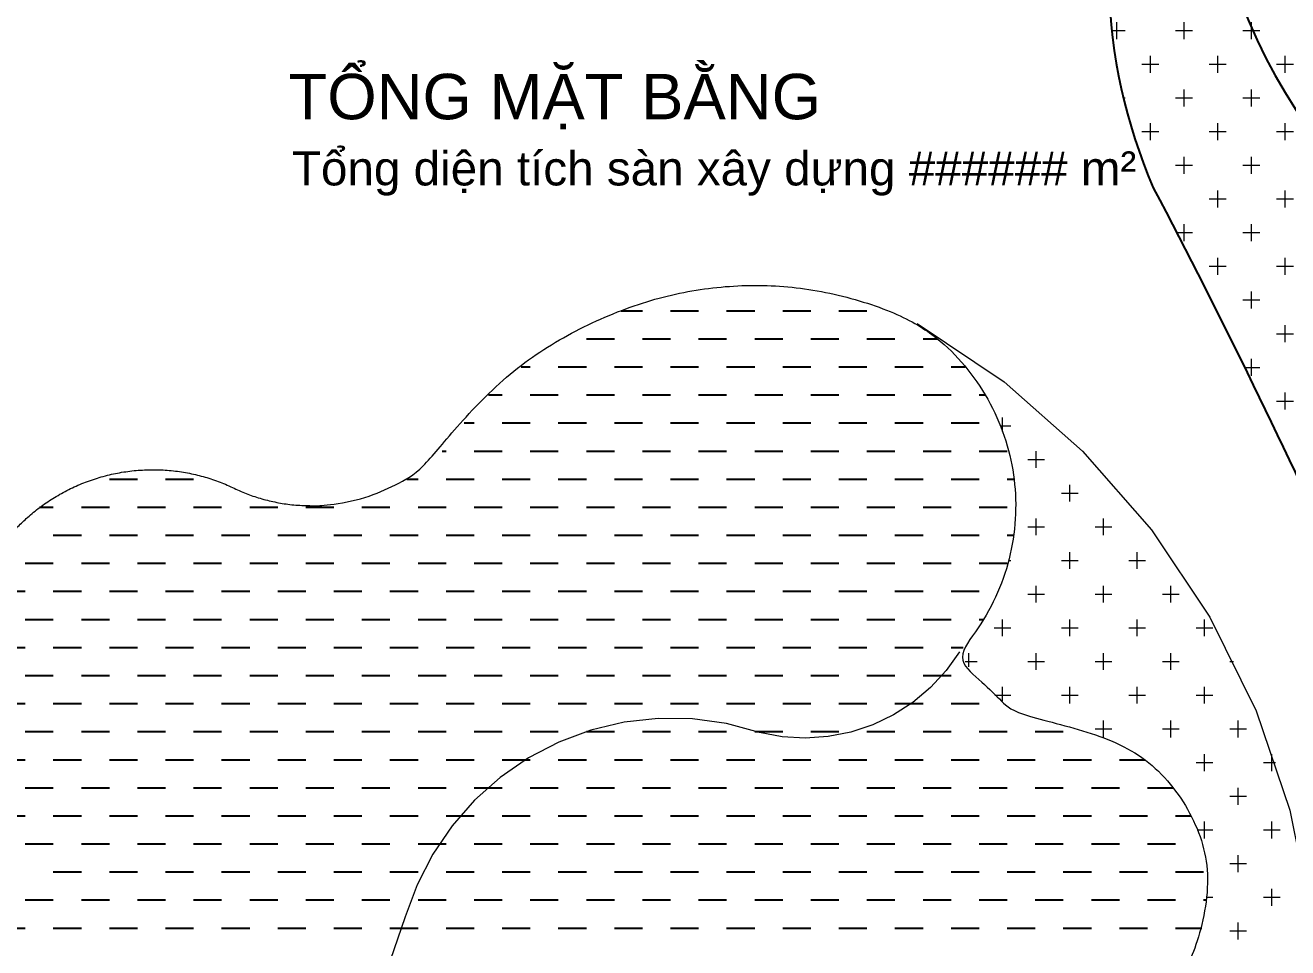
# Model space of a CAD drawing. Header units: millimetres. Extents: x -1030105 to 906887, y -616134 to 1220667.
# Drawn here: x 722638 to 750417, y -147520 to -127226 of the extents above; entities that cross this region are included whole.
import ezdxf

# ---------------------------------------------------------------- set-up
doc = ezdxf.new("R2010")
doc.units = ezdxf.units.MM
doc.header["$MEASUREMENT"] = 0
doc.layers.add('A-DG-Giao thong', color=1, linetype='Continuous')
doc.layers.add('MASTER PLAN - ZONE B$0$DA-GRNL-PATT', color=8, linetype='Continuous')
doc.layers.add('MASTER PLAN - ZONE B$0$_ QH Giao thông', color=7, linetype='Continuous', true_color=0x6c6565)
doc.layers.add('MASTER PLAN - ZONE B$0$GRASS', color=95, linetype='Continuous', lineweight=0, transparency=0.6)
doc.layers.add('MASTER PLAN - ZONE B$0$HACHT', color=7, linetype='Continuous', lineweight=9, true_color=0x636363)
doc.styles.add('NPH STANDARD', font='arial.ttf')

msp = doc.modelspace()

# ---------------------------------------------------------------- hatches: boundary and pattern name
at = {"layer": 'MASTER PLAN - ZONE B$0$GRASS', "extrusion": (9.257253947727242e-09, -7.633197215218342e-12, 1)}
h = msp.add_hatch(dxfattribs=at)
h.set_pattern_fill('CROSS', color=256, scale=2963.102968239727, angle=7.4085334865732e-12)
h.set_pattern_definition([(7.41993518739654e-12, (653869.9820516107, -174013.6636570747), (740.7757420598357, 740.7757420600271), [370.3878710299657, -1111.163613089897]), (90.00000000004428, (654055.1759871258, -174198.8575925897), (-740.775742060027, 740.7757420598357), [370.3878710299657, -1111.163613089897])])
edge = h.paths.add_edge_path()
edge.add_arc((730835.1439280544, -115156.4430836568), 17715.00000000009, 337.70204665045435, 359.29795334963427, ccw=False)
edge.add_arc((758439.7191317276, -126049.4861986287), 11964.99999999994, 159.5954111212586, 203.4045888788297)
edge.add_arc((605845.8409180361, -205282.2125272873), 160005.0000000003, 24.258366889437013, 27.741633110653027, ccw=False)
edge.add_arc((726118.3039797591, -150664.1213740183), 27915.00000000001, 7.524165959193681, 23.475834040894597, ccw=False)
edge.add_arc((762645.158898428, -147231.0432582882), 8854.999999999944, 157.4380994070755, 178.5619005930096, ccw=False)
edge.add_arc((781759.1794645314, -155072.7500409427), 29514.99999999983, 151.3830207611435, 157.6169792389471, ccw=False)
edge.add_line((755849.7000001739, -140936.4811242155), (755849.7000001541, -115373.4999998347))
edge.add_line((755849.7000001541, -115373.4999998347), (748548.8141094465, -115373.4999998403))

# ---------------------------------------------------------------- linework, layer by layer
at = {"layer": 'A-DG-Giao thong'}
msp.add_lwpolyline([(748530, -104350), (748530, -122439.0393214262, 0.2822720258799891), (755814.7238144284, -133656.5302943302)], format="xyb", dxfattribs=at)
at = {"layer": 'MASTER PLAN - ZONE B$0$_ QH Giao thông', "color": 140, "linetype": 'Continuous', "true_color": 0x14b1eb}
for p, q in [((735752.378758038, -133505.7585325512), (736218.8284203844, -133505.7585325512)), ((736836.1415387677, -133505.7585325512), (737453.454657151, -133505.7585325512)), ((738070.7677755343, -133505.7585325512), (738688.0808939176, -133505.7585325512)), ((739305.3940123009, -133505.7585325512), (739922.7071306842, -133505.7585325512)), ((740540.0202490675, -133505.7585325512), (741157.3333674507, -133505.7585325512)), ((734984.2021836181, -134123.0716506936), (735601.5153020014, -134123.0716506936)), ((736218.8284203847, -134123.0716506936), (736836.141538768, -134123.0716506936)), ((737453.4546571512, -134123.0716506936), (738070.7677755345, -134123.0716506936)), ((738688.0808939178, -134123.0716506936), (739305.3940123011, -134123.0716506936)), ((739922.7071306844, -134123.0716506936), (740540.0202490677, -134123.0716506936)), ((741157.333367451, -134123.0716506936), (741774.6464858343, -134123.0716506936)), ((742391.9596042176, -134123.0716506936), (742705.0217661402, -134123.0716506936)), ((733551.3971795023, -134740.384768836), (733749.5759468519, -134740.384768836)), ((734366.8890652352, -134740.384768836), (734984.2021836184, -134740.384768836)), ((735601.5153020017, -134740.384768836), (736218.828420385, -134740.384768836)), ((736836.1415387683, -134740.384768836), (737453.4546571516, -134740.384768836)), ((738070.7677755349, -134740.384768836), (738688.0808939182, -134740.384768836)), ((739305.3940123015, -134740.384768836), (739922.7071306848, -134740.384768836)), ((740540.020249068, -134740.384768836), (741157.3333674513, -134740.384768836)), ((741774.6464858346, -134740.384768836), (742391.9596042179, -134740.384768836)), ((743009.2727226012, -134740.384768836), (743321.1583537306, -134740.384768836)), ((732832.3457390364, -135357.6978869785), (733132.2628284689, -135357.6978869785)), ((733749.5759468522, -135357.6978869785), (734366.8890652355, -135357.6978869785)), ((734984.2021836188, -135357.6978869785), (735601.5153020021, -135357.6978869785)), ((736218.8284203854, -135357.6978869785), (736836.1415387687, -135357.6978869785)), ((737453.454657152, -135357.6978869785), (738070.7677755352, -135357.6978869785)), ((738688.0808939185, -135357.6978869785), (739305.3940123018, -135357.6978869785)), ((739922.7071306851, -135357.6978869785), (740540.0202490684, -135357.6978869785)), ((741157.3333674517, -135357.6978869785), (741774.646485835, -135357.6978869785)), ((742391.9596042183, -135357.6978869785), (743009.2727226015, -135357.6978869785)), ((743626.5858409848, -135357.6978869785), (743756.2961467354, -135357.6978869785)), ((732296.7932786942, -135975.0110051208), (732514.949710086, -135975.0110051208)), ((733132.2628284693, -135975.0110051208), (733749.5759468526, -135975.0110051208)), ((734366.8890652359, -135975.0110051208), (734984.2021836191, -135975.0110051208)), ((735601.5153020024, -135975.0110051208), (736218.8284203857, -135975.0110051208)), ((736836.141538769, -135975.0110051208), (737453.4546571523, -135975.0110051208)), ((738070.7677755356, -135975.0110051208), (738688.0808939189, -135975.0110051208)), ((739305.3940123022, -135975.0110051208), (739922.7071306854, -135975.0110051208)), ((740540.0202490687, -135975.0110051208), (741157.333367452, -135975.0110051208)), ((741774.6464858353, -135975.0110051208), (742391.9596042186, -135975.0110051208)), ((743009.2727226019, -135975.0110051208), (743626.5858409852, -135975.0110051208)), ((731809.7501422169, -136592.3241232633), (731897.6365917029, -136592.3241232633)), ((732514.9497100862, -136592.3241232633), (733132.2628284695, -136592.3241232633)), ((733749.5759468528, -136592.3241232633), (734366.8890652361, -136592.3241232633)), ((734984.2021836194, -136592.3241232633), (735601.5153020027, -136592.3241232633)), ((736218.828420386, -136592.3241232633), (736836.1415387692, -136592.3241232633)), ((737453.4546571525, -136592.3241232633), (738070.7677755358, -136592.3241232633)), ((738688.0808939191, -136592.3241232633), (739305.3940123024, -136592.3241232633)), ((739922.7071306857, -136592.3241232633), (740540.020249069, -136592.3241232633)), ((741157.3333674523, -136592.3241232633), (741774.6464858355, -136592.3241232633)), ((742391.9596042188, -136592.3241232633), (743009.2727226021, -136592.3241232633)), ((743626.5858409854, -136592.3241232633), (744243.8989593687, -136592.3241232633)), ((724489.8791711038, -137209.6372414057), (725107.1922894871, -137209.6372414057)), ((725724.5054078704, -137209.6372414057), (726341.8185262537, -137209.6372414057)), ((731035.9972843645, -137209.6372414057), (731280.32347332, -137209.6372414057)), ((731897.6365917033, -137209.6372414057), (732514.9497100866, -137209.6372414057)), ((733132.2628284699, -137209.6372414057), (733749.5759468531, -137209.6372414057)), ((734366.8890652364, -137209.6372414057), (734984.2021836197, -137209.6372414057)), ((735601.515302003, -137209.6372414057), (736218.8284203863, -137209.6372414057)), ((736836.1415387696, -137209.6372414057), (737453.4546571529, -137209.6372414057)), ((738070.7677755362, -137209.6372414057), (738688.0808939195, -137209.6372414057)), ((739305.3940123027, -137209.6372414057), (739922.707130686, -137209.6372414057)), ((740540.0202490693, -137209.6372414057), (741157.3333674526, -137209.6372414057)), ((741774.6464858359, -137209.6372414057), (742391.9596042192, -137209.6372414057)), ((743009.2727226025, -137209.6372414057), (743626.5858409858, -137209.6372414057)), ((744243.898959369, -137209.6372414057), (744389.7768338964, -137209.6372414057)), ((722947.8471829118, -137826.9503595479), (723255.2529343376, -137826.9503595479)), ((723872.5660527209, -137826.9503595479), (724489.8791711042, -137826.9503595479)), ((725107.1922894875, -137826.9503595479), (725724.5054078707, -137826.9503595479)), ((726341.818526254, -137826.9503595479), (726959.1316446373, -137826.9503595479)), ((727576.4447630206, -137826.9503595479), (728193.7578814039, -137826.9503595479)), ((728811.0709997872, -137826.9503595479), (729428.3841181705, -137826.9503595479)), ((730045.6972365538, -137826.9503595479), (730663.010354937, -137826.9503595479)), ((731280.3234733203, -137826.9503595479), (731897.6365917036, -137826.9503595479)), ((732514.9497100869, -137826.9503595479), (733132.2628284702, -137826.9503595479)), ((733749.5759468535, -137826.9503595479), (734366.8890652368, -137826.9503595479)), ((734984.2021836201, -137826.9503595479), (735601.5153020034, -137826.9503595479)), ((736218.8284203866, -137826.9503595479), (736836.1415387699, -137826.9503595479)), ((737453.4546571532, -137826.9503595479), (738070.7677755365, -137826.9503595479)), ((738688.0808939198, -137826.9503595479), (739305.3940123031, -137826.9503595479)), ((739922.7071306864, -137826.9503595479), (740540.0202490697, -137826.9503595479)), ((741157.333367453, -137826.9503595479), (741774.6464858362, -137826.9503595479)), ((742391.9596042195, -137826.9503595479), (743009.2727226028, -137826.9503595479)), ((743626.5858409861, -137826.9503595479), (744243.8989593694, -137826.9503595479)), ((723255.2529343378, -138444.2634776903), (723872.5660527211, -138444.2634776903)), ((724489.8791711044, -138444.2634776903), (725107.1922894877, -138444.2634776903)), ((725724.505407871, -138444.2634776903), (726341.8185262543, -138444.2634776903)), ((726959.1316446376, -138444.2634776903), (727576.4447630208, -138444.2634776903)), ((728193.7578814041, -138444.2634776903), (728811.0709997874, -138444.2634776903)), ((729428.3841181707, -138444.2634776903), (730045.697236554, -138444.2634776903)), ((730663.0103549373, -138444.2634776903), (731280.3234733206, -138444.2634776903)), ((731897.6365917039, -138444.2634776903), (732514.9497100872, -138444.2634776903)), ((733132.2628284704, -138444.2634776903), (733749.5759468537, -138444.2634776903)), ((734366.889065237, -138444.2634776903), (734984.2021836203, -138444.2634776903)), ((735601.5153020036, -138444.2634776903), (736218.8284203869, -138444.2634776903)), ((736836.1415387702, -138444.2634776903), (737453.4546571535, -138444.2634776903)), ((738070.7677755367, -138444.2634776903), (738688.08089392, -138444.2634776903)), ((739305.3940123033, -138444.2634776903), (739922.7071306866, -138444.2634776903)), ((740540.0202490699, -138444.2634776903), (741157.3333674532, -138444.2634776903)), ((741774.6464858365, -138444.2634776903), (742391.9596042198, -138444.2634776903)), ((743009.272722603, -138444.2634776903), (743626.5858409863, -138444.2634776903)), ((744243.8989593696, -138444.2634776903), (744384.0541387626, -138444.2634776903)), ((722637.9398159586, -139061.5765958327), (723255.2529343419, -139061.5765958327)), ((723872.5660527252, -139061.5765958327), (724489.8791711085, -139061.5765958327)), ((725107.1922894918, -139061.5765958327), (725724.505407875, -139061.5765958327)), ((726341.8185262583, -139061.5765958327), (726959.1316446416, -139061.5765958327)), ((727576.4447630249, -139061.5765958327), (728193.7578814082, -139061.5765958327)), ((728811.0709997915, -139061.5765958327), (729428.3841181748, -139061.5765958327)), ((730045.6972365581, -139061.5765958327), (730663.0103549414, -139061.5765958327)), ((731280.3234733246, -139061.5765958327), (731897.6365917079, -139061.5765958327)), ((732514.9497100912, -139061.5765958327), (733132.2628284745, -139061.5765958327)), ((733749.5759468578, -139061.5765958327), (734366.8890652411, -139061.5765958327)), ((734984.2021836244, -139061.5765958327), (735601.5153020077, -139061.5765958327)), ((736218.828420391, -139061.5765958327), (736836.1415387742, -139061.5765958327)), ((737453.4546571575, -139061.5765958327), (738070.7677755408, -139061.5765958327)), ((738688.0808939241, -139061.5765958327), (739305.3940123074, -139061.5765958327)), ((739922.7071306907, -139061.5765958327), (740540.020249074, -139061.5765958327)), ((741157.3333674573, -139061.5765958327), (741774.6464858406, -139061.5765958327)), ((742391.9596042238, -139061.5765958327), (743009.2727226071, -139061.5765958327)), ((743626.5858409904, -139061.5765958327), (744243.8989593737, -139061.5765958327)), ((722020.6266975757, -139678.8897139751), (722637.939815959, -139678.8897139751)), ((723255.2529343423, -139678.8897139751), (723872.5660527255, -139678.8897139751)), ((724489.8791711088, -139678.8897139751), (725107.1922894921, -139678.8897139751)), ((725724.5054078754, -139678.8897139751), (726341.8185262587, -139678.8897139751)), ((726959.131644642, -139678.8897139751), (727576.4447630253, -139678.8897139751)), ((728193.7578814086, -139678.8897139751), (728811.0709997918, -139678.8897139751)), ((729428.3841181751, -139678.8897139751), (730045.6972365584, -139678.8897139751)), ((730663.0103549417, -139678.8897139751), (731280.323473325, -139678.8897139751)), ((731897.6365917083, -139678.8897139751), (732514.9497100916, -139678.8897139751)), ((733132.2628284749, -139678.8897139751), (733749.5759468582, -139678.8897139751)), ((734366.8890652414, -139678.8897139751), (734984.2021836247, -139678.8897139751)), ((735601.515302008, -139678.8897139751), (736218.8284203913, -139678.8897139751)), ((736836.1415387746, -139678.8897139751), (737453.4546571579, -139678.8897139751)), ((738070.7677755412, -139678.8897139751), (738688.0808939245, -139678.8897139751)), ((739305.3940123077, -139678.8897139751), (739922.707130691, -139678.8897139751)), ((740540.0202490743, -139678.8897139751), (741157.3333674576, -139678.8897139751)), ((741774.6464858409, -139678.8897139751), (742391.9596042242, -139678.8897139751)), ((743009.2727226075, -139678.8897139751), (743626.5858409908, -139678.8897139751)), ((722637.9398159593, -140296.2028321175), (723255.2529343426, -140296.2028321175)), ((723872.5660527259, -140296.2028321175), (724489.8791711092, -140296.2028321175)), ((725107.1922894925, -140296.2028321175), (725724.5054078758, -140296.2028321175)), ((726341.818526259, -140296.2028321175), (726959.1316446423, -140296.2028321175)), ((727576.4447630256, -140296.2028321175), (728193.7578814089, -140296.2028321175)), ((728811.0709997922, -140296.2028321175), (729428.3841181755, -140296.2028321175)), ((730045.6972365588, -140296.2028321175), (730663.0103549421, -140296.2028321175)), ((731280.3234733253, -140296.2028321175), (731897.6365917086, -140296.2028321175)), ((732514.9497100919, -140296.2028321175), (733132.2628284752, -140296.2028321175)), ((733749.5759468585, -140296.2028321175), (734366.8890652418, -140296.2028321175)), ((734984.2021836251, -140296.2028321175), (735601.5153020084, -140296.2028321175)), ((736218.8284203917, -140296.2028321175), (736836.141538775, -140296.2028321175)), ((737453.4546571582, -140296.2028321175), (738070.7677755415, -140296.2028321175)), ((738688.0808939248, -140296.2028321175), (739305.3940123081, -140296.2028321175)), ((739922.7071306914, -140296.2028321175), (740540.0202490747, -140296.2028321175)), ((741157.333367458, -140296.2028321175), (741774.6464858413, -140296.2028321175)), ((742391.9596042245, -140296.2028321175), (743009.2727226078, -140296.2028321175)), ((743626.5858409911, -140296.2028321175), (743725.8495785927, -140296.2028321175)), ((722020.6266975763, -140913.51595026), (722637.9398159595, -140913.51595026)), ((723255.2529343428, -140913.51595026), (723872.5660527261, -140913.51595026)), ((724489.8791711094, -140913.51595026), (725107.1922894927, -140913.51595026)), ((725724.505407876, -140913.51595026), (726341.8185262593, -140913.51595026)), ((726959.1316446426, -140913.51595026), (727576.4447630259, -140913.51595026)), ((728193.7578814091, -140913.51595026), (728811.0709997924, -140913.51595026)), ((729428.3841181757, -140913.51595026), (730045.697236559, -140913.51595026)), ((730663.0103549423, -140913.51595026), (731280.3234733256, -140913.51595026)), ((731897.6365917089, -140913.51595026), (732514.9497100922, -140913.51595026)), ((733132.2628284754, -140913.51595026), (733749.5759468587, -140913.51595026)), ((734366.889065242, -140913.51595026), (734984.2021836253, -140913.51595026)), ((735601.5153020086, -140913.51595026), (736218.8284203919, -140913.51595026)), ((736836.1415387752, -140913.51595026), (737453.4546571585, -140913.51595026)), ((738070.7677755418, -140913.51595026), (738688.080893925, -140913.51595026)), ((739305.3940123083, -140913.51595026), (739922.7071306916, -140913.51595026)), ((740540.0202490749, -140913.51595026), (741157.3333674582, -140913.51595026)), ((741774.6464858415, -140913.51595026), (742391.9596042248, -140913.51595026)), ((743009.2727226081, -140913.51595026), (743276.7147948145, -140913.51595026)), ((722637.9398159599, -141530.8290684024), (723255.2529343432, -141530.8290684024)), ((723872.5660527265, -141530.8290684024), (724489.8791711098, -141530.8290684024)), ((725107.192289493, -141530.8290684024), (725724.5054078763, -141530.8290684024)), ((726341.8185262596, -141530.8290684024), (726959.1316446429, -141530.8290684024)), ((727576.4447630262, -141530.8290684024), (728193.7578814095, -141530.8290684024)), ((728811.0709997928, -141530.8290684024), (729428.3841181761, -141530.8290684024)), ((730045.6972365594, -141530.8290684024), (730663.0103549426, -141530.8290684024)), ((731280.3234733259, -141530.8290684024), (731897.6365917092, -141530.8290684024)), ((732514.9497100925, -141530.8290684024), (733132.2628284758, -141530.8290684024)), ((733749.5759468591, -141530.8290684024), (734366.8890652424, -141530.8290684024)), ((734984.2021836257, -141530.8290684024), (735601.515302009, -141530.8290684024)), ((736218.8284203922, -141530.8290684024), (736836.1415387755, -141530.8290684024)), ((737453.4546571588, -141530.8290684024), (738070.7677755421, -141530.8290684024)), ((738688.0808939254, -141530.8290684024), (739305.3940123087, -141530.8290684024)), ((739922.707130692, -141530.8290684024), (740540.0202490753, -141530.8290684024)), ((741157.3333674585, -141530.8290684024), (741774.6464858418, -141530.8290684024)), ((742391.9596042251, -141530.8290684024), (743009.2727226084, -141530.8290684024)), ((722020.626697577, -142148.1421865448), (722637.9398159602, -142148.1421865448)), ((723255.2529343435, -142148.1421865448), (723872.5660527268, -142148.1421865448)), ((724489.8791711101, -142148.1421865448), (725107.1922894934, -142148.1421865448)), ((725724.5054078767, -142148.1421865448), (726341.81852626, -142148.1421865448)), ((726959.1316446433, -142148.1421865448), (727576.4447630265, -142148.1421865448)), ((728193.7578814098, -142148.1421865448), (728811.0709997931, -142148.1421865448)), ((729428.3841181764, -142148.1421865448), (730045.6972365597, -142148.1421865448)), ((730663.010354943, -142148.1421865448), (731280.3234733263, -142148.1421865448)), ((731897.6365917096, -142148.1421865448), (732514.9497100929, -142148.1421865448)), ((733132.2628284761, -142148.1421865448), (733749.5759468594, -142148.1421865448)), ((734366.8890652427, -142148.1421865448), (734984.202183626, -142148.1421865448)), ((735601.5153020093, -142148.1421865448), (736218.8284203926, -142148.1421865448)), ((736836.1415387759, -142148.1421865448), (737453.4546571592, -142148.1421865448)), ((738070.7677755425, -142148.1421865448), (738688.0808939257, -142148.1421865448)), ((739305.394012309, -142148.1421865448), (739922.7071306923, -142148.1421865448)), ((740540.0202490756, -142148.1421865448), (741157.3333674589, -142148.1421865448)), ((741774.6464858422, -142148.1421865448), (742391.9596042255, -142148.1421865448)), ((743009.2727226088, -142148.1421865448), (743626.585840992, -142148.1421865448)), ((722637.9398159606, -142765.4553046872), (723255.2529343439, -142765.4553046872)), ((723872.5660527272, -142765.4553046872), (724489.8791711105, -142765.4553046872)), ((725107.1922894937, -142765.4553046872), (725724.505407877, -142765.4553046872)), ((726341.8185262603, -142765.4553046872), (726959.1316446436, -142765.4553046872)), ((727576.4447630269, -142765.4553046872), (728193.7578814102, -142765.4553046872)), ((728811.0709997935, -142765.4553046872), (729428.3841181768, -142765.4553046872)), ((730045.69723656, -142765.4553046872), (730663.0103549433, -142765.4553046872)), ((731280.3234733266, -142765.4553046872), (731897.6365917099, -142765.4553046872)), ((732514.9497100932, -142765.4553046872), (733132.2628284765, -142765.4553046872)), ((733749.5759468598, -142765.4553046872), (734366.8890652431, -142765.4553046872)), ((734984.2021836264, -142765.4553046872), (735601.5153020096, -142765.4553046872)), ((736218.8284203929, -142765.4553046872), (736836.1415387762, -142765.4553046872)), ((737453.4546571595, -142765.4553046872), (738070.7677755428, -142765.4553046872)), ((738688.0808939261, -142765.4553046872), (739305.3940123094, -142765.4553046872)), ((739922.7071306927, -142765.4553046872), (740540.020249076, -142765.4553046872)), ((741157.3333674592, -142765.4553046872), (741774.6464858425, -142765.4553046872)), ((742391.9596042258, -142765.4553046872), (743009.2727226091, -142765.4553046872)), ((743626.5858409924, -142765.4553046872), (744243.8989593757, -142765.4553046872)), ((744861.212077759, -142765.4553046872), (745478.5251961423, -142765.4553046872)), ((722020.6266975775, -143382.7684228296), (722637.9398159608, -143382.7684228296)), ((723255.2529343441, -143382.7684228296), (723872.5660527274, -143382.7684228296)), ((724489.8791711107, -143382.7684228296), (725107.192289494, -143382.7684228296)), ((725724.5054078773, -143382.7684228296), (726341.8185262606, -143382.7684228296)), ((726959.1316446438, -143382.7684228296), (727576.4447630271, -143382.7684228296)), ((728193.7578814104, -143382.7684228296), (728811.0709997937, -143382.7684228296)), ((729428.384118177, -143382.7684228296), (730045.6972365603, -143382.7684228296)), ((730663.0103549436, -143382.7684228296), (731280.3234733269, -143382.7684228296)), ((731897.6365917102, -143382.7684228296), (732514.9497100934, -143382.7684228296)), ((733132.2628284767, -143382.7684228296), (733749.57594686, -143382.7684228296)), ((734366.8890652433, -143382.7684228296), (734984.2021836266, -143382.7684228296)), ((735601.5153020099, -143382.7684228296), (736218.8284203932, -143382.7684228296)), ((736836.1415387765, -143382.7684228296), (737453.4546571597, -143382.7684228296)), ((738070.767775543, -143382.7684228296), (738688.0808939263, -143382.7684228296)), ((739305.3940123096, -143382.7684228296), (739922.7071306929, -143382.7684228296)), ((740540.0202490762, -143382.7684228296), (741157.3333674595, -143382.7684228296)), ((741774.6464858428, -143382.7684228296), (742391.959604226, -143382.7684228296)), ((743009.2727226093, -143382.7684228296), (743626.5858409926, -143382.7684228296)), ((744243.8989593759, -143382.7684228296), (744861.2120777592, -143382.7684228296)), ((745478.5251961425, -143382.7684228296), (746095.8383145258, -143382.7684228296)), ((746713.1514329091, -143382.7684228296), (747270.3562736934, -143382.7684228296)), ((722637.9398159612, -144000.081540972), (723255.2529343445, -144000.081540972)), ((723872.5660527278, -144000.081540972), (724489.879171111, -144000.081540972)), ((725107.1922894943, -144000.081540972), (725724.5054078776, -144000.081540972)), ((726341.8185262609, -144000.081540972), (726959.1316446442, -144000.081540972)), ((727576.4447630275, -144000.081540972), (728193.7578814108, -144000.081540972)), ((728811.070999794, -144000.081540972), (729428.3841181773, -144000.081540972)), ((730045.6972365606, -144000.081540972), (730663.0103549439, -144000.081540972)), ((731280.3234733272, -144000.081540972), (731897.6365917105, -144000.081540972)), ((732514.9497100938, -144000.081540972), (733132.2628284771, -144000.081540972)), ((733749.5759468604, -144000.081540972), (734366.8890652437, -144000.081540972)), ((734984.2021836269, -144000.081540972), (735601.5153020102, -144000.081540972)), ((736218.8284203935, -144000.081540972), (736836.1415387768, -144000.081540972)), ((737453.4546571601, -144000.081540972), (738070.7677755434, -144000.081540972)), ((738688.0808939267, -144000.081540972), (739305.39401231, -144000.081540972)), ((739922.7071306932, -144000.081540972), (740540.0202490765, -144000.081540972)), ((741157.3333674598, -144000.081540972), (741774.6464858431, -144000.081540972)), ((742391.9596042264, -144000.081540972), (743009.2727226097, -144000.081540972)), ((743626.585840993, -144000.081540972), (744243.8989593763, -144000.081540972)), ((744861.2120777596, -144000.081540972), (745478.5251961428, -144000.081540972)), ((746095.8383145261, -144000.081540972), (746713.1514329094, -144000.081540972)), ((747330.4645512927, -144000.081540972), (747903.9258388036, -144000.081540972)), ((722020.6266975782, -144617.3946591144), (722637.9398159615, -144617.3946591144)), ((723255.2529343448, -144617.3946591144), (723872.5660527281, -144617.3946591144)), ((724489.8791711114, -144617.3946591144), (725107.1922894947, -144617.3946591144)), ((725724.505407878, -144617.3946591144), (726341.8185262613, -144617.3946591144)), ((726959.1316446445, -144617.3946591144), (727576.4447630278, -144617.3946591144)), ((728193.7578814111, -144617.3946591144), (728811.0709997944, -144617.3946591144)), ((729428.3841181777, -144617.3946591144), (730045.697236561, -144617.3946591144)), ((730663.0103549443, -144617.3946591144), (731280.3234733276, -144617.3946591144)), ((731897.6365917108, -144617.3946591144), (732514.9497100941, -144617.3946591144)), ((733132.2628284774, -144617.3946591144), (733749.5759468607, -144617.3946591144)), ((734366.889065244, -144617.3946591144), (734984.2021836273, -144617.3946591144)), ((735601.5153020106, -144617.3946591144), (736218.8284203939, -144617.3946591144)), ((736836.1415387772, -144617.3946591144), (737453.4546571604, -144617.3946591144)), ((738070.7677755437, -144617.3946591144), (738688.080893927, -144617.3946591144)), ((739305.3940123103, -144617.3946591144), (739922.7071306936, -144617.3946591144)), ((740540.0202490769, -144617.3946591144), (741157.3333674602, -144617.3946591144)), ((741774.6464858435, -144617.3946591144), (742391.9596042268, -144617.3946591144)), ((743009.27272261, -144617.3946591144), (743626.5858409933, -144617.3946591144)), ((744243.8989593766, -144617.3946591144), (744861.2120777599, -144617.3946591144)), ((745478.5251961432, -144617.3946591144), (746095.8383145265, -144617.3946591144)), ((746713.1514329098, -144617.3946591144), (747330.4645512931, -144617.3946591144)), ((747947.7776696763, -144617.3946591144), (748292.3972949145, -144617.3946591144)), ((722637.9398159618, -145234.7077772568), (723255.252934345, -145234.7077772568)), ((723872.5660527283, -145234.7077772568), (724489.8791711116, -145234.7077772568)), ((725107.1922894949, -145234.7077772568), (725724.5054078782, -145234.7077772568)), ((726341.8185262615, -145234.7077772568), (726959.1316446448, -145234.7077772568)), ((727576.4447630281, -145234.7077772568), (728193.7578814114, -145234.7077772568)), ((728811.0709997946, -145234.7077772568), (729428.3841181779, -145234.7077772568)), ((730045.6972365612, -145234.7077772568), (730663.0103549445, -145234.7077772568)), ((731280.3234733278, -145234.7077772568), (731897.6365917111, -145234.7077772568)), ((732514.9497100944, -145234.7077772568), (733132.2628284777, -145234.7077772568)), ((733749.575946861, -145234.7077772568), (734366.8890652442, -145234.7077772568)), ((734984.2021836275, -145234.7077772568), (735601.5153020108, -145234.7077772568)), ((736218.8284203941, -145234.7077772568), (736836.1415387774, -145234.7077772568)), ((737453.4546571607, -145234.7077772568), (738070.767775544, -145234.7077772568)), ((738688.0808939273, -145234.7077772568), (739305.3940123105, -145234.7077772568)), ((739922.7071306938, -145234.7077772568), (740540.0202490771, -145234.7077772568)), ((741157.3333674604, -145234.7077772568), (741774.6464858437, -145234.7077772568)), ((742391.959604227, -145234.7077772568), (743009.2727226103, -145234.7077772568)), ((743626.5858409936, -145234.7077772568), (744243.8989593768, -145234.7077772568)), ((744861.2120777601, -145234.7077772568), (745478.5251961434, -145234.7077772568)), ((746095.8383145267, -145234.7077772568), (746713.15143291, -145234.7077772568)), ((747330.4645512933, -145234.7077772568), (747947.7776696766, -145234.7077772568)), ((723255.2529343417, -145852.0208953993), (723872.566052725, -145852.0208953993)), ((724489.8791711082, -145852.0208953993), (725107.1922894915, -145852.0208953993)), ((725724.5054078748, -145852.0208953993), (726341.8185262581, -145852.0208953993)), ((726959.1316446414, -145852.0208953993), (727576.4447630247, -145852.0208953993)), ((728193.757881408, -145852.0208953993), (728811.0709997913, -145852.0208953993)), ((729428.3841181746, -145852.0208953993), (730045.6972365578, -145852.0208953993)), ((730663.0103549411, -145852.0208953993), (731280.3234733244, -145852.0208953993)), ((731897.6365917077, -145852.0208953993), (732514.949710091, -145852.0208953993)), ((733132.2628284743, -145852.0208953993), (733749.5759468576, -145852.0208953993)), ((734366.8890652409, -145852.0208953993), (734984.2021836241, -145852.0208953993)), ((735601.5153020074, -145852.0208953993), (736218.8284203907, -145852.0208953993)), ((736836.141538774, -145852.0208953993), (737453.4546571573, -145852.0208953993)), ((738070.7677755406, -145852.0208953993), (738688.0808939239, -145852.0208953993)), ((739305.3940123072, -145852.0208953993), (739922.7071306905, -145852.0208953993)), ((740540.0202490737, -145852.0208953993), (741157.333367457, -145852.0208953993)), ((741774.6464858403, -145852.0208953993), (742391.9596042236, -145852.0208953993)), ((743009.2727226069, -145852.0208953993), (743626.5858409902, -145852.0208953993)), ((744243.8989593735, -145852.0208953993), (744861.2120777568, -145852.0208953993)), ((745478.52519614, -145852.0208953993), (746095.8383145233, -145852.0208953993)), ((746713.1514329066, -145852.0208953993), (747330.4645512899, -145852.0208953993)), ((747947.7776696732, -145852.0208953993), (748565.0907880565, -145852.0208953993)), ((722637.9398159587, -146469.3340135417), (723255.252934342, -146469.3340135417)), ((723872.5660527253, -146469.3340135417), (724489.8791711086, -146469.3340135417)), ((725107.1922894919, -146469.3340135417), (725724.5054078752, -146469.3340135417)), ((726341.8185262585, -146469.3340135417), (726959.1316446417, -146469.3340135417)), ((727576.444763025, -146469.3340135417), (728193.7578814083, -146469.3340135417)), ((728811.0709997916, -146469.3340135417), (729428.3841181749, -146469.3340135417)), ((730045.6972365582, -146469.3340135417), (730663.0103549415, -146469.3340135417)), ((731280.3234733248, -146469.3340135417), (731897.636591708, -146469.3340135417)), ((732514.9497100913, -146469.3340135417), (733132.2628284746, -146469.3340135417)), ((733749.5759468579, -146469.3340135417), (734366.8890652412, -146469.3340135417)), ((734984.2021836245, -146469.3340135417), (735601.5153020078, -146469.3340135417)), ((736218.8284203911, -146469.3340135417), (736836.1415387744, -146469.3340135417)), ((737453.4546571577, -146469.3340135417), (738070.7677755409, -146469.3340135417)), ((738688.0808939242, -146469.3340135417), (739305.3940123075, -146469.3340135417)), ((739922.7071306908, -146469.3340135417), (740540.0202490741, -146469.3340135417)), ((741157.3333674574, -146469.3340135417), (741774.6464858407, -146469.3340135417)), ((742391.959604224, -146469.3340135417), (743009.2727226072, -146469.3340135417)), ((743626.5858409905, -146469.3340135417), (744243.8989593738, -146469.3340135417)), ((744861.2120777571, -146469.3340135417), (745478.5251961404, -146469.3340135417)), ((746095.8383145237, -146469.3340135417), (746713.151432907, -146469.3340135417)), ((747330.4645512903, -146469.3340135417), (747947.7776696736, -146469.3340135417)), ((748565.0907880568, -146469.3340135417), (748636.9595393342, -146469.3340135417)), ((722020.6266975758, -147086.6471316841), (722637.9398159591, -147086.6471316841)), ((723255.2529343424, -147086.6471316841), (723872.5660527257, -147086.6471316841)), ((724489.879171109, -147086.6471316841), (725107.1922894922, -147086.6471316841)), ((725724.5054078755, -147086.6471316841), (726341.8185262588, -147086.6471316841)), ((726959.1316446421, -147086.6471316841), (727576.4447630254, -147086.6471316841)), ((728193.7578814087, -147086.6471316841), (728811.070999792, -147086.6471316841)), ((729428.3841181753, -147086.6471316841), (730045.6972365585, -147086.6471316841)), ((730663.0103549418, -147086.6471316841), (731280.3234733251, -147086.6471316841)), ((731897.6365917084, -147086.6471316841), (732514.9497100917, -147086.6471316841)), ((733132.262828475, -147086.6471316841), (733749.5759468583, -147086.6471316841)), ((734366.8890652416, -147086.6471316841), (734984.2021836248, -147086.6471316841)), ((735601.5153020081, -147086.6471316841), (736218.8284203914, -147086.6471316841)), ((736836.1415387747, -147086.6471316841), (737453.454657158, -147086.6471316841)), ((738070.7677755413, -147086.6471316841), (738688.0808939246, -147086.6471316841)), ((739305.3940123079, -147086.6471316841), (739922.7071306912, -147086.6471316841)), ((740540.0202490744, -147086.6471316841), (741157.3333674577, -147086.6471316841)), ((741774.646485841, -147086.6471316841), (742391.9596042243, -147086.6471316841)), ((743009.2727226076, -147086.6471316841), (743626.5858409909, -147086.6471316841)), ((744243.8989593742, -147086.6471316841), (744861.2120777575, -147086.6471316841)), ((745478.5251961407, -147086.6471316841), (746095.838314524, -147086.6471316841)), ((746713.1514329073, -147086.6471316841), (747330.4645512906, -147086.6471316841)), ((747947.7776696739, -147086.6471316841), (748526.6290160373, -147086.6471316841))]:
    msp.add_line(p, q, dxfattribs=at)
at = {"layer": 'MASTER PLAN - ZONE B$0$DA-GRNL-PATT', "extrusion": (9.257253947727244e-09, -7.633197225884891e-12, 1)}
msp.add_lwpolyline([(748548.8141094465, -115373.4999998403, -0.09450981122381114), (747225.4741962987, -121877.9234784713, 0.1935163702236962), (747459.1656532306, -130802.2401693142, -0.01519978646202634), (751722.7284965884, -139543.839445848, -0.06971489609798773), (753792.9480256169, -147008.8099050643, -0.0924318642460716), (754467.8714174022, -143833.5449944685, -0.02720748565977341), (755849.7000001739, -140936.4811242155), (755849.7000001541, -115373.4999998347)], format="xyb", close=True, dxfattribs=at)
at = {"layer": 'MASTER PLAN - ZONE B$0$DA-GRNL-PATT'}
msp.add_open_spline([(755839.6999999832, -140938.5000128297), (755002.8522416288, -142554.7400610259), (753117.7908609945, -146187.9339547709), (754632.4487200807, -152128.0697670262), (753110.9924668501, -159553.4254171508), (744383.5326188408, -161701.267272575), (747206.2126064294, -169989.2078869765), (741332.9774932594, -171483.5222548119), (736186.6967358554, -171794.9976699348), (736187.2226683098, -173921.190773636), (736187.2232973704, -173923.7338874933), (742736.9359698043, -173925.905919053), (749286.6486422383, -173928.0779506122), (755836.3613146797, -173930.2499821714), (755840.0079895422, -162933.783341797), (755843.6546644048, -151937.3167014226), (755849.6999999832, -140936.4811372113)], degree=3, knots=[0, 0, 0, 0, 5.278753216690832, 11.88353543973794, 17.75398368102267, 26.10505235480694, 32.04933249151747, 36.13518300046629, 42.50382005560526, 42.51144662741431, 42.51144662741431, 42.51144662741431, 43.51144662741431, 43.51144662741431, 43.51144662741431, 44.51144662741431, 44.51144662741431, 44.51144662741431, 44.51144662741431], dxfattribs=at)
at = {"layer": 'MASTER PLAN - ZONE B$0$GRASS', "linetype": 'Continuous'}
for p, q in [((744095.537564829, -136038.937044134), (744326.8654534545, -136038.937044134)), ((744141.6715179394, -136160.60416533), (744141.6715179393, -135853.7431086913)), ((744882.4472599998, -136964.9067213476), (744882.4472599996, -136594.5188504622)), ((744697.2533244848, -136779.7127859049), (745067.6411955148, -136779.7127859049)), ((745623.2230020601, -137705.6824631185), (745623.22300206, -137335.2945922331)), ((745438.0290665451, -137520.4885276757), (745808.4169375751, -137520.4885276757)), ((744697.2533244856, -138261.2642694466), (745067.6411955156, -138261.2642694466)), ((744882.4472600005, -138446.4582048894), (744882.4472600004, -138076.0703340039)), ((746178.8048086056, -138261.2642694466), (746549.1926796356, -138261.2642694466)), ((746363.9987441204, -138446.4582048895), (746363.9987441202, -138076.070334004)), ((745623.2230020609, -139187.2339466603), (745623.2230020607, -138816.8460757749)), ((747104.7744861807, -139187.2339466603), (747104.7744861805, -138816.8460757749)), ((744276.0464270228, -139002.0400112175), (744326.865453456, -139002.0400112175)), ((745438.0290665459, -139002.0400112175), (745808.4169375759, -139002.0400112175)), ((746919.5805506659, -139002.0400112175), (747289.9684216959, -139002.0400112175)), ((744882.4472600013, -139928.0096884311), (744882.4472600011, -139557.6218175457)), ((746363.9987441212, -139928.0096884312), (746363.9987441209, -139557.6218175458)), ((747845.550228241, -139928.0096884312), (747845.5502282408, -139557.6218175458)), ((744697.2533244862, -139742.8157529884), (745067.6411955162, -139742.8157529884)), ((746178.8048086062, -139742.8157529884), (746549.1926796362, -139742.8157529884)), ((747660.3562927261, -139742.8157529884), (748030.7441637561, -139742.8157529884)), ((743956.4775824266, -140483.5914947593), (744326.8654534566, -140483.5914947593)), ((744141.6715179418, -140668.785430202), (744141.6715179416, -140298.3975593166)), ((745438.0290665466, -140483.5914947593), (745808.4169375766, -140483.5914947593)), ((745623.2230020616, -140668.7854302021), (745623.2230020615, -140298.3975593166)), ((746919.5805506665, -140483.5914947593), (747289.9684216966, -140483.5914947593)), ((747104.7744861814, -140668.7854302021), (747104.7744861813, -140298.3975593166)), ((748401.1320347865, -140483.5914947593), (748771.5199058165, -140483.5914947593)), ((748586.3259703013, -140668.7854302021), (748586.3259703012, -140298.3975593167)), ((743400.8957758822, -141340.5653307695), (743400.8957758821, -141039.1733010875)), ((744882.4472600021, -141409.5611719729), (744882.4472600019, -141039.1733010874)), ((746363.998744122, -141409.5611719729), (746363.9987441218, -141039.1733010875)), ((747845.5502282418, -141409.561171973), (747845.5502282416, -141039.1733010875)), ((743322.3519724946, -141224.3672365302), (743586.0897113972, -141224.3672365302)), ((744697.2533244871, -141224.3672365302), (745067.6411955171, -141224.3672365302)), ((746178.8048086071, -141224.3672365302), (746549.1926796371, -141224.3672365302)), ((747660.356292727, -141224.3672365302), (748030.7441637571, -141224.3672365302)), ((749141.907776847, -141224.3672365302), (749224.750659948, -141224.3672365302)), ((744141.6715179426, -142097.6038874722), (744141.6715179423, -141779.9490428583)), ((745623.2230020624, -142150.3369137438), (745623.2230020622, -141779.9490428584)), ((747104.7744861823, -142150.3369137438), (747104.774486182, -141779.9490428584)), ((748586.3259703021, -142150.3369137438), (748586.3259703019, -141779.9490428584)), ((743974.1816844682, -141965.142978301), (744326.8654534575, -141965.142978301)), ((745438.0290665474, -141965.142978301), (745808.4169375774, -141965.142978301)), ((746919.5805506674, -141965.142978301), (747289.9684216974, -141965.142978301)), ((748401.1320347873, -141965.142978301), (748771.5199058173, -141965.142978301)), ((746178.8048086077, -142705.9187200719), (746549.1926796377, -142705.9187200719)), ((746363.9987441227, -142886.1709135436), (746363.9987441225, -142520.7247846293)), ((747660.3562927276, -142705.9187200719), (748030.7441637577, -142705.9187200719)), ((747845.5502282425, -142891.1126555147), (747845.5502282423, -142520.7247846293)), ((749141.9077768476, -142705.9187200719), (749512.2956478776, -142705.9187200719)), ((749327.1017123624, -142891.1126555148), (749327.1017123621, -142520.7247846294)), ((747104.7744861828, -143264.0691928826), (747104.7744861828, -143261.5005264001)), ((748586.3259703028, -143631.8883972856), (748586.3259703027, -143261.5005264002)), ((750067.8774544226, -143631.8883972856), (750067.8774544225, -143261.5005264002)), ((748401.1320347879, -143446.6944618428), (748771.5199058179, -143446.6944618428)), ((749882.6835189079, -143446.6944618428), (750146.5428576655, -143446.6944618428)), ((749327.1017123632, -144372.6641390565), (749327.101712363, -144002.2762681711)), ((749141.9077768482, -144187.4702036137), (749512.2956478782, -144187.4702036137)), ((748427.0648988386, -144928.2459453846), (748771.5199058186, -144928.2459453846)), ((748586.3259703036, -145113.4398808274), (748586.3259703034, -144743.0520099419)), ((749882.6835189086, -144928.2459453846), (750253.0713899386, -144928.2459453846)), ((750067.8774544235, -145113.4398808274), (750067.8774544232, -144743.052009942)), ((749327.1017123639, -145854.2156225983), (749327.1017123638, -145483.8277517128)), ((749141.9077768489, -145669.0216871554), (749512.2956478789, -145669.0216871554)), ((750067.8774544242, -146594.9913643691), (750067.877454424, -146224.6034934837)), ((748644.20871813, -146409.7974289263), (748771.5199058194, -146409.7974289263)), ((749882.6835189094, -146409.7974289263), (750253.0713899394, -146409.7974289263)), ((749141.9077768498, -147150.5731706972), (749512.2956478798, -147150.5731706972)), ((749327.1017123647, -147335.76710614), (749327.1017123645, -146965.3792352546))]:
    msp.add_line(p, q, dxfattribs=at)
at = {"layer": 'MASTER PLAN - ZONE B$0$HACHT'}
for points in [[(742265.1604590701, -133784.7663783291), (744176.1633509439, -135071.5035603563), (745904.4120138559, -136594.9145971371), (747420.7919223723, -138329.3357110405), (748699.7577470733, -140245.5483939217), (749719.7636978009, -142311.2716296925), (750463.6264896308, -144491.7057086945), (750918.8148169488, -146750.1184726385), (751077.6604590778, -149048.464114074)], [(743193.7606391545, -141007.7058523115), (742901.0564262484, -141422.1351938573), (742558.1856637038, -141796.1232626564), (742170.6786900458, -142123.6378131788), (741744.7858041602, -142399.3961951254), (741287.3764510147, -142618.9505600069), (740805.8284208546, -142778.7596027745), (740307.9088490377, -142876.2456813473), (739801.6489359204, -142909.8363927244), (739295.2144075051, -142878.9899350798), (738796.7738062538, -142784.2038467623), (738068.27703122, -142590.2525424657), (737321.4509699488, -142487.415322063), (736567.6463328197, -142477.2551673051), (735818.3198947933, -142559.9264983177), (735084.8603684745, -142734.1728266306), (734378.4153116283, -142997.3458520442), (733709.7216999106, -143345.4457130831), (733088.9427398737, -143773.1817792905), (732525.513402457, -144274.0530614024), (732027.9970246411, -144840.4470172815), (731603.9551587154, -145463.7552518981), (731259.8326472725, -146134.5043528808), (731000.8596706251, -146842.4998731188), (730665.4407421747, -147797.691469014)]]:
    msp.add_lwpolyline(points, dxfattribs=at)
msp.add_rational_spline([(675308.4033757803, -160556.352582013), (673419.4343666383, -159509.8575062325), (668346.5937809194, -156701.0471811637), (659014.3419884108, -156189.2440158573), (649219.9697465971, -158453.1843557759), (641986.6911449416, -151746.5818081897), (635558.1880572252, -156520.256903086), (631232.7783562478, -156433.2371278649), (629087.15385531, -156390.0708673982), (626498.8315890657, -156376.4751387589), (623993.7499055791, -156216.5357101004), (621813.5368859577, -154942.3847348056), (617535.1757715063, -152852.3394430604), (612779.6517960124, -153092.4537272181), (608733.5727698435, -155602.8137930414), (603456.2180246557, -158035.9573397371), (597762.909804054, -159200.8187626357), (591953.9961621957, -159035.9462927323), (588758.498869581, -157700.6228267442), (587188.1081632957, -154613.8502842103), (587990.2334513816, -151244.7425802983), (588779.7669220276, -149561.3341695903), (588852.2542457153, -147703.3856864612), (588196.2764429814, -145963.5810707922), (587540.2986402476, -144223.7764551225), (586259.1923587595, -142876.1883597118), (584554.7711780283, -142133.1032912536), (583315.4248926747, -141071.106192736), (582407.5681362889, -139714.7827941293), (581898.1746928797, -138164.1908519777), (580077.8896543329, -134699.2143799344), (577132.4597543832, -132121.629797061), (573456.6884173291, -130776.934791122), (566564.6461157477, -127907.7161172528), (559138.6265224211, -128673.8074243419), (552977.4993175204, -132889.631714204), (550740.5436800527, -135727.3569586394), (549809.1051820606, -139218.6428833668), (550335.2424153645, -142793.5323494885), (550803.0784861716, -144542.463841579), (551754.7300533894, -146082.5908650138), (553109.574426878, -147283.4358500072), (553292.3965540496, -148845.6245356736), (552894.3373920537, -150367.2704614571), (551969.9549118794, -151639.8169049167), (550620.6149438455, -153308.499971233), (550417.1795731565, -155444.8135188506), (551427.3148910365, -157338.1830454187), (552734.27352689, -158606.0607479934), (552947.0098357663, -160414.4849255891), (551969.954911838, -161951.045506755), (551449.7047668657, -162697.109213524), (550929.4546218789, -163443.1729202916), (550409.2044768922, -164189.236627062), (549757.138262709, -164968.8112077391), (549486.0917059758, -165948.331824312), (549644.6504934783, -166952.2172685162), (549803.2092809845, -167956.102712722), (550362.9514040321, -168804.4043277693), (551223.5418654681, -169345.062197797), (553570.6270259995, -170396.259356723), (556133.6598294694, -170607.6525137419), (558621.2574194574, -169955.2090689367), (562151.09703111, -168416.7458446096), (565999.5463258914, -168543.5322946719), (569420.4730752462, -170310.9872308871), (572624.9399073874, -172489.1410731327), (576482.0524006482, -172857.441299438), (580040.8212978452, -171325.0817538376), (581731.8858409259, -170716.6250400673), (583422.9503840101, -170108.1683262975), (585114.0149270906, -169499.7116125286), (586532.0751655657, -168903.0234576784), (588059.3939941069, -168718.0132139336), (589578.9083381561, -168958.8612001359), (590954.2504770586, -169409.5698770523), (592329.5926159576, -169860.2785539714), (593704.9347548673, -170310.9872308891), (598147.223446572, -172792.0700282527), (603215.5135420143, -172342.4744532725), (607151.6903175034, -169118.1585480469), (609579.6081850389, -167765.1874386446), (612007.52605256, -166412.2163292418), (614435.4439200559, -165059.24521984), (620451.2947476611, -162801.8677336268), (626872.395631269, -163037.8290472605), (632706.3371913686, -165730.6603020375), (637602.3798177384, -167614.9852467925), (642843.3892511778, -167846.7912387757), (647886.672903386, -166402.0753840058), (653428.8034540795, -163992.4766661074), (659442.1368973599, -163391.4792231454), (665351.5306506548, -164656.5651862372), (668468.8740066268, -165869.1261009453), (674510.8878403534, -168219.3034745358), (684608.7305712721, -166030.736625384), (694754.9675216705, -162894.4770513534), (701722.5231459532, -165483.9335128225), (705057.0820983736, -166723.205316466), (714304.053343134, -172845.9760675706), (725382.7689646, -172339.1633996551), (734032.0969475306, -165397.699266813), (736212.0881724064, -161250.7526074823), (739946.4495109299, -158421.605432751), (744528.6719243856, -157445.5080490944), (746311.8116865716, -156198.1717857666), (748094.951448797, -154950.8355224382), (749878.0912109972, -153703.4992591096), (750982.2618166229, -152388.850886557), (751412.5772376715, -150726.8275090533), (751085.1275649316, -149041.5175136139), (750452.6321026562, -148732.4953142313), (749751.8515472276, -148799.2174448398), (749189.036497375, -149222.0465463792), (748851.77865208, -149430.4167944385), (748458.1699406677, -149383.1600824985), (748179.8196552056, -149100.8798439869), (747901.4693697722, -148818.5996054747), (747859.7353310254, -148424.3670796581), (748072.8131444949, -148090.0635351902), (748725.1332637354, -147103.0133825702), (748838.8319534203, -145925.3622672625), (748387.3937978134, -144831.7475575699), (747935.9556422496, -143738.1328478795), (747024.6595184358, -142983.5939709366), (745866.0267461608, -142744.09524143), (744713.994838976, -142651.3322833122), (743744.8572788546, -142021.6062549279), (743192.0718176776, -141006.6132920461), (744148.1181598611, -139951.9055551141), (744573.7703053612, -138593.5045579155), (744390.5646010509, -137181.8145466364), (744207.3588967406, -135770.1245353564), (743449.0670245034, -134565.3729199064), (742255.4706136137, -133789.6406032945), (740452.1504155206, -132888.0565796244), (738444.6678954302, -132701.4248011309), (736506.0524244396, -133255.1282819139), (734499.8629502113, -133808.3771016028), (732804.5700172035, -135015.3826249534), (731625.3110971894, -136730.0921806808), (730438.1754385785, -137840.9730802836), (728835.7895647666, -138116.1220531668), (727346.0775537794, -137464.8881704756), (725693.4696696182, -136612.568663464), (723855.3351717358, -136893.3228780699), (722532.5058541042, -138200.1066996712), (721808.3702175068, -138893.4735714081), (720834.2803019889, -139130.705263748), (719872.4179260285, -138847.9495229115), (718910.5555500393, -138565.1937820755), (718219.8114204839, -137838.555917364), (717986.1032324973, -136863.6146260587), (717235.9565752273, -135619.3181978292), (716040.1080143495, -134794.1274145272), (714610.5931475464, -134534.3566395902), (713181.0782807758, -134274.5858646532), (711771.3640177825, -134626.2949867056), (710631.4064283769, -135527.1225526789), (710013.830223552, -136244.0391683654), (709130.5939776121, -136583.5440089684), (708191.8259357618, -136464.8664350159), (707253.0578939007, -136346.1888610625), (706482.0977142804, -135797.563119589), (706062.3623596713, -134949.5112140185), (705262.3645543886, -134194.4333337486), (704462.3667490914, -133439.3554534787), (703662.3689437979, -132684.2775732086), (701413.1189903988, -131261.1507114919), (698775.1989799787, -130906.4770058022), (696229.9365036687, -131684.9719288289), (693459.3376695409, -132906.1317018007), (691458.1550478112, -135178.293052226), (690596.7444111387, -138080.9505932314), (689824.104062391, -140217.1449280565), (690221.8146132667, -142453.6881675311), (691683.5338820979, -144192.5602516688), (694359.9916909465, -147583.6802450695), (698619.2530665416, -152980.2407139544), (690070.4073915607, -155149.288898396), (687645.5599206751, -162098.7278085807), (679440.3460374108, -162547.5804641732), (675308.4033757803, -160556.352582013), (675308.4033757803, -160556.352582013)], [1, 1, 1, 1, 1, 1, 1, 1, 1, 0.9066989073585134, 0.9355829408415395, 1, 0.9168260030197519, 0.9168260030197519, 1, 0.9824151417509152, 0.9824151417509152, 1, 0.84135383101877, 0.84135383101877, 1, 0.9474897640168743, 0.9474897640168743, 1, 0.9474897640168743, 0.9474897640168743, 1, 0.9754095626829933, 0.9754095626829933, 1, 0.9553202262747311, 0.9553202262747311, 1, 0.9192537510586373, 0.9192537510586373, 1, 0.9455828834813741, 0.9455828834813741, 1, 0.9717604310558241, 0.9717604310558241, 1, 0.9543133482613453, 0.9543133482613453, 1, 0.8891276200005952, 0.8891276200005952, 1, 0.8502545141205338, 0.8502545141205338, 1, 1, 1, 0.9999999999999999, 0.9402492725211211, 0.9402492725211211, 1, 0.9402492725211212, 0.9402492725211212, 1, 0.9621044183710437, 0.9621044183710437, 1, 0.9353737768638885, 0.9353737768638885, 1, 0.9178150962369075, 0.9178150962369075, 1, 1, 1, 1, 0.9744512906406327, 0.9744512906406327, 1, 1, 1, 1, 0.8843716065599928, 0.8843716065599928, 1, 1, 1, 1, 0.9484818674391348, 0.9484818674391348, 1, 0.9654842198377191, 0.9654842198377191, 1, 0.968118482702463, 0.968118482702463, 1, 1, 1, 1, 1, 1, 1, 0.8717922377529599, 0.8717922377529599, 1, 0.9369362009801475, 0.9369362009801475, 1, 1, 1, 1, 0.9350012377674904, 0.9350012377674904, 1, 0.9018948242140542, 0.9018948242140542, 1, 0.8546701439731701, 0.8546701439731701, 1, 0.8546701439731703, 0.8546701439731703, 1, 0.9222640829317369, 0.9222640829317369, 1, 0.9222640829317369, 0.9222640829317369, 1, 0.9197025749119817, 0.9197025749119817, 1, 0.9385541660866993, 0.9385541660866993, 1, 0.9385541660866993, 0.9385541660866993, 1, 0.9546647159051095, 0.9546647159051095, 1, 0.9596652850225966, 0.9596652850225966, 1, 0.8901795781124429, 0.8901795781124429, 1, 0.8729088658896584, 0.8729088658896584, 0.9999999999999999, 0.9102814451868755, 0.9102814451868755, 0.9999999999999998, 0.9102814451868757, 0.9102814451868757, 1, 0.9408967532531515, 0.9408967532531515, 1, 0.9408967532531515, 0.9408967532531515, 1, 0.9206976064273352, 0.9206976064273352, 1, 0.9206976064273352, 0.9206976064273352, 1, 1, 1, 1, 0.9391783944387787, 0.9391783944387787, 1, 0.9383105155515534, 0.9383105155515534, 1, 0.9108713766511469, 0.9108713766511469, 0.9999999999999999, 1, 1, 1, 1, 1, 1, 1], degree=3, knots=[0, 0, 0, 0, 6.430639749771494, 17.24030845773497, 27.30961261731978, 35.0949271185921, 41.58562778966046, 47.97460886364334, 47.97460886364334, 47.97460886364334, 48.63752772039065, 48.63752772039065, 48.63752772039065, 49.64726092875058, 49.64726092875058, 49.64726092875058, 50.10764398862193, 50.10764398862193, 50.10764398862193, 51.51634975291061, 51.51634975291061, 51.51634975291061, 52.31545742872969, 52.31545742872969, 52.31545742872969, 53.11456510454875, 53.11456510454875, 53.11456510454875, 53.65946635660538, 53.65946635660538, 53.65946635660538, 54.39584637088616, 54.39584637088616, 54.39584637088616, 55.39041779471775, 55.39041779471775, 55.39041779471775, 56.20410548708715, 56.20410548708715, 56.20410548708715, 56.78830977073819, 56.78830977073819, 56.78830977073819, 57.53303700099384, 57.53303700099384, 57.53303700099384, 58.70311181202608, 58.70311181202608, 58.70311181202608, 60.07006561690629, 60.07006561690629, 60.07006561690629, 61.07006561690629, 61.07006561690629, 61.07006561690629, 61.92328468526247, 61.92328468526247, 61.92328468526247, 62.77650375361866, 62.77650375361866, 62.77650375361866, 63.45408897172163, 63.45408897172163, 63.45408897172163, 64.34199587830092, 64.34199587830092, 64.34199587830092, 65.34557729348298, 65.34557729348298, 65.34557729348298, 66.34557729348298, 66.34557729348298, 66.34557729348298, 66.90106175210566, 66.90106175210566, 66.90106175210566, 67.90106175210566, 67.90106175210566, 67.90106175210566, 69.09672720670684, 69.09672720670684, 69.09672720670684, 70.09672720670684, 70.09672720670684, 70.09672720670684, 70.8881488502959, 70.8881488502959, 70.8881488502959, 71.5345338437512, 71.5345338437512, 71.5345338437512, 72.15555477378395, 72.15555477378395, 72.15555477378395, 81.94835779227623, 91.13589943022241, 102.4408897490967, 112.8172154327496, 112.8172154327496, 112.8172154327496, 114.0783663143112, 114.0783663143112, 114.0783663143112, 114.9552968450979, 114.9552968450979, 114.9552968450979, 115.9552968450979, 115.9552968450979, 115.9552968450979, 116.8458022600534, 116.8458022600534, 116.8458022600534, 117.9445859612237, 117.9445859612237, 117.9445859612237, 119.2904254215864, 119.2904254215864, 119.2904254215864, 120.636264881949, 120.636264881949, 120.636264881949, 121.6117367497717, 121.6117367497717, 121.6117367497717, 122.5872086175944, 122.5872086175944, 122.5872086175944, 123.5789538171082, 123.5789538171082, 123.5789538171082, 124.4443807055883, 124.4443807055883, 124.4443807055883, 125.3098075940685, 125.3098075940685, 125.3098075940685, 126.0516320950336, 126.0516320950336, 126.0516320950336, 126.7509013969639, 126.7509013969639, 126.7509013969639, 127.9152490440274, 127.9152490440274, 127.9152490440274, 129.1707072905647, 129.1707072905647, 129.1707072905647, 130.2203152704857, 130.2203152704857, 130.2203152704857, 131.2699232504067, 131.2699232504067, 131.2699232504067, 132.1184358215874, 132.1184358215874, 132.1184358215874, 132.9669483927681, 132.9669483927681, 132.9669483927681, 133.9524014330736, 133.9524014330736, 133.9524014330736, 134.9378544733791, 134.9378544733791, 134.9378544733791, 135.9378544733791, 135.9378544733791, 135.9378544733791, 136.7988046739545, 136.7988046739545, 136.7988046739545, 137.6659730392662, 137.6659730392662, 137.6659730392662, 138.7120433954617, 138.7120433954617, 138.7120433954617, 148.2014267604515, 153.8132581094877, 159.0015383366381, 168.6927474793247, 173.3435933340731, 173.3435933340731, 173.3435933340731, 173.3435933340731], dxfattribs=at)

# ---------------------------------------------------------------- texts
at = {"layer": 'A-DG-Giao thong', "color": 11, "style": 'NPH STANDARD'}
for s, height, p in [('TỔNG MẶT BẰNG', 1000, (728430, -129295)), ('Tổng diện tích sàn xây dựng ###### m²', 750, (728505, -130750))]:
    msp.add_text(s, height=height, dxfattribs=at).set_placement(p)

doc.saveas('drawing.dxf')
